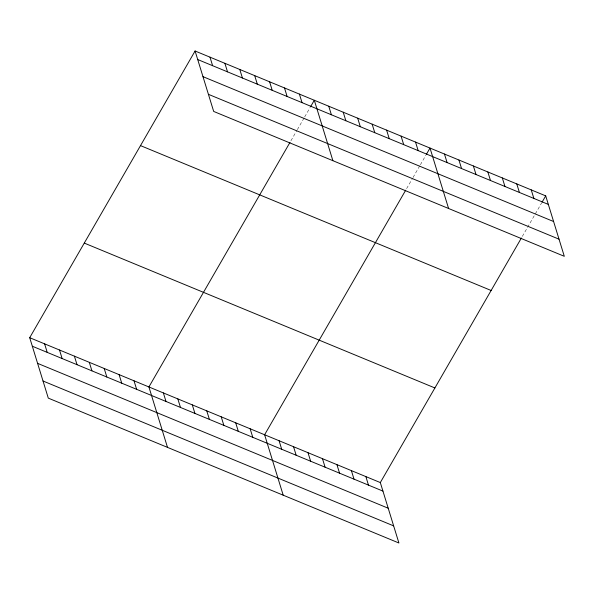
<?xml version="1.0" encoding="UTF-8"?>
<svg xmlns="http://www.w3.org/2000/svg" width="594" height="594" viewBox="0 0 594 594"><rect width="100%" height="100%" fill="white"/><g stroke="black" fill="none" stroke-linecap="round" stroke-linejoin="round"><path stroke-width="0.45" stroke-dasharray="2.97 2.23" d="M290.912 140.8L296.874 130.465M297.327 129.67L304.21 117.746M304.67 116.951L310.172 107.41M406.615 188.61L412.578 178.274M413.03 177.48L419.913 165.555M420.374 164.761L425.876 155.22M522.319 236.419L541.58 203.022"/><path stroke-width="0.89" d="M521.398 238.008L380.316 482.566L398.916 542.998L48.292 398.129L29.7 337.696L195.084 51.002L545.708 195.872L564.3 256.304L213.684 111.434L195.084 51.002M289.991 142.389L148.908 386.946L167.501 447.386M310.632 106.616L314.3 100.252L332.892 160.692M405.695 190.199L264.612 434.756L283.204 495.196M426.336 154.425L430.004 148.062L448.596 208.501M542.04 202.227L545.708 195.872M197.713 59.534L548.336 204.41M202.985 76.663L553.601 221.532M208.412 94.312L559.028 239.182M140.511 145.612L491.127 290.481M84.281 243.087L434.897 387.956M29.7 337.696L380.316 482.566M32.328 346.228L382.944 491.097M37.593 363.357L388.216 508.226M43.02 381.006L393.644 525.876M531.244 189.894L533.872 198.433M516.78 183.917L519.408 192.456M502.316 177.94L504.945 186.479M487.852 171.963L490.481 180.502M473.396 165.993L476.017 174.525M458.932 160.016L461.553 168.555M444.468 154.039L447.089 162.578M415.54 142.085L418.169 150.624M401.076 136.108L403.705 144.646M386.612 130.138L389.241 138.669M372.148 124.161L374.777 132.7M357.685 118.184L360.313 126.722M343.228 112.207L345.849 120.745M328.764 106.229L331.385 114.768M299.398 94.097L302.027 102.636M284.496 87.942L287.125 96.48M269.594 81.786L272.223 90.325M254.692 75.631L257.321 84.162M365.859 476.588L368.48 485.127M239.79 69.468L242.419 78.007M351.396 470.611L354.017 479.15M224.888 63.313L227.517 71.852M336.932 464.634L339.56 473.173M209.986 57.158L212.615 65.696M322.468 458.657L325.096 467.196M308.004 452.687L310.632 461.219M293.54 446.71L296.168 455.242M279.076 440.733L281.704 449.272M250.148 428.779L252.777 437.318M235.692 422.802L238.313 431.341M221.228 416.832L223.849 425.363M206.764 410.855L209.392 419.394M192.3 404.878L194.929 413.417M177.836 398.901L180.465 407.439M163.372 392.924L166.001 401.462M134.006 380.791L136.635 389.33M119.104 374.636L121.733 383.175M104.21 368.48L106.831 377.019M89.308 362.325L91.929 370.856M74.406 356.162L77.027 364.701M59.504 350.007L62.132 358.546M44.602 343.852L47.23 352.391"/></g></svg>
